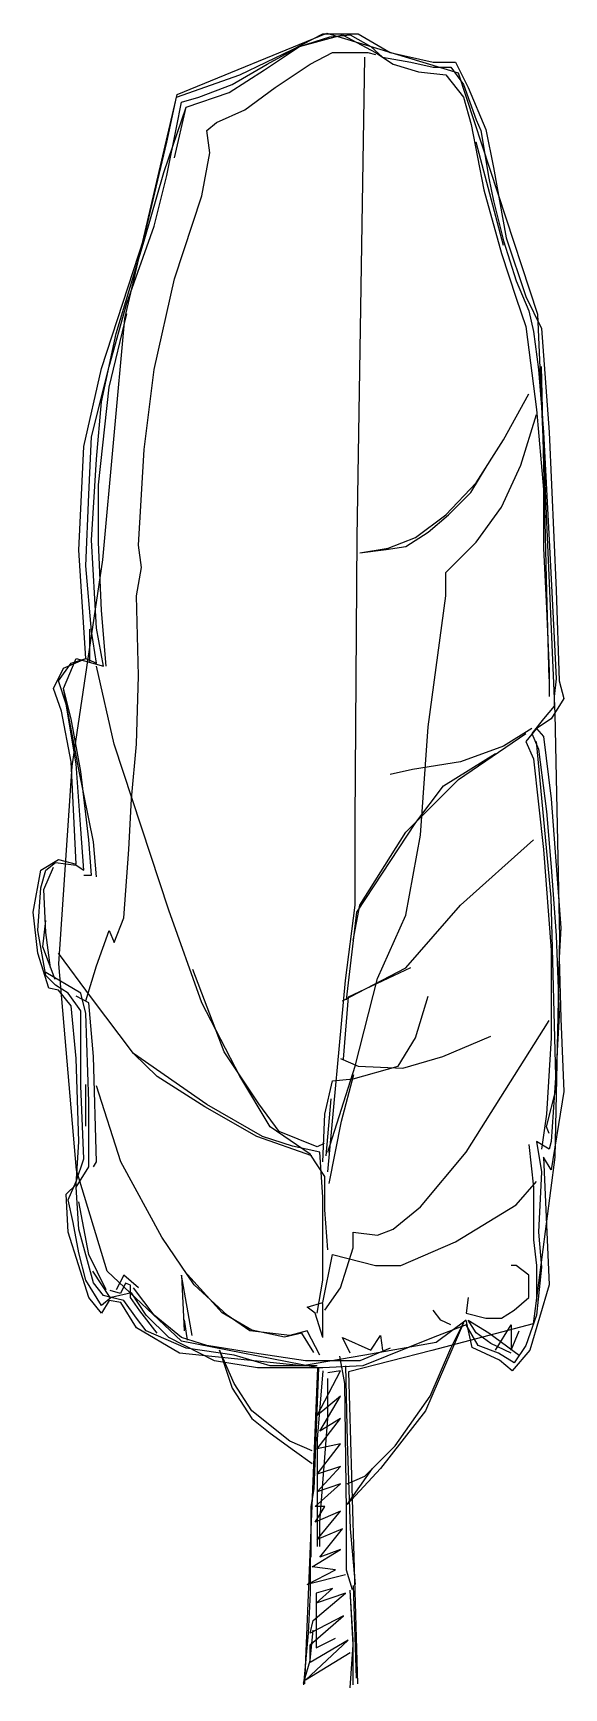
# Model space of a CAD drawing. Extents: x -1.62 to 1.26, y -0.04 to 8.94.
import ezdxf

# ---------------------------------------------------------------- set-up
doc = ezdxf.new("R2010")
doc.units = 0
doc.header["$LTSCALE"] = 1.2
doc.header["$MEASUREMENT"] = 0
doc.layers.get('0').update_dxf_attribs({"linetype": 'CONTINUOUS'})

msp = doc.modelspace()

# ---------------------------------------------------------------- linework, layer by layer
for p, q in [((-0.2132, 8.8547), (-0.0489, 8.9395)), ((-0.1761, 8.8706), (0.0571, 8.9342)), ((-0.1761, 8.8706), (-0.0118, 8.9236)), ((-0.0489, 8.9395), (0.1419, 8.9395)), ((-0.0118, 8.9236), (0.0995, 8.9342)), ((0.0571, 8.9342), (0.2373, 8.8388)), ((0.0995, 8.9342), (0.2108, 8.8706)), ((0.1419, 8.9395), (0.3168, 8.8388)), ((-0.4995, 8.7168), (-0.2132, 8.8547)), ((-0.3669, 8.7433), (-0.1761, 8.8706)), ((-0.351, 8.7751), (-0.1761, 8.8706)), ((-0.1178, 8.7751), (0.0041, 8.8388)), ((0.0041, 8.8388), (0.1949, 8.8388)), ((0.1366, 6.2045), (0.179, 8.8123)), ((0.1949, 8.8388), (0.2373, 8.8282)), ((0.2108, 8.8706), (0.2744, 8.8123)), ((0.2373, 8.8388), (0.3327, 8.7751)), ((0.2744, 8.8123), (0.4281, 8.7858)), ((0.3168, 8.8388), (0.55, 8.7858)), ((-0.5578, 8.6214), (-0.3669, 8.7433)), ((-0.5419, 8.6638), (-0.351, 8.7751)), ((-0.3086, 8.6479), (-0.1178, 8.7751)), ((0.3327, 8.7751), (0.4705, 8.7327)), ((0.4281, 8.7858), (0.55, 8.7592)), ((0.4705, 8.7327), (0.6189, 8.7168)), ((0.55, 8.7858), (0.6719, 8.7858)), ((0.55, 8.7592), (0.6454, 8.7592)), ((0.6454, 8.7592), (0.7143, 8.6638)), ((0.6719, 8.7858), (0.7408, 8.6479)), ((-0.844, 8.5949), (-0.4995, 8.7168)), ((-0.7221, 8.5949), (-0.5419, 8.6638)), ((-0.473, 8.526), (-0.3086, 8.6479)), ((0.6189, 8.7168), (0.7143, 8.5949)), ((0.7143, 8.6638), (0.7832, 8.473)), ((0.7408, 8.6479), (0.8362, 8.42)), ((-0.9129, 8.1868), (-0.791, 8.5419)), ((-0.897, 8.3511), (-0.844, 8.5949)), ((-0.8546, 8.2663), (-0.791, 8.5419)), ((-0.844, 8.4306), (-0.8175, 8.5684)), ((-0.8175, 8.5684), (-0.7221, 8.5949)), ((-0.791, 8.5419), (-0.5578, 8.6214)), ((0.7143, 8.5949), (0.7567, 8.4465)), ((-0.6797, 8.4147), (-0.6267, 8.4571)), ((-0.6267, 8.4571), (-0.473, 8.526)), ((0.7832, 8.473), (0.8097, 8.4147)), ((-0.897, 8.1709), (-0.844, 8.4306)), ((-0.6638, 8.2928), (-0.6797, 8.4147)), ((0.7567, 8.4465), (0.8256, 8.0914)), ((0.8097, 8.4147), (0.8521, 8.155)), ((0.8362, 8.42), (0.8786, 8.2133)), ((-1.0189, 7.8317), (-0.897, 8.3511)), ((-0.7062, 8.0596), (-0.6638, 8.2928)), ((0.9316, 7.7893), (0.7832, 8.3511)), ((-1.0189, 7.8158), (-0.9129, 8.1868)), ((0.8786, 8.2133), (0.9475, 7.8317)), ((-0.9659, 7.8953), (-0.897, 8.1709)), ((0.8256, 8.0914), (0.921, 7.7469)), ((0.8521, 8.155), (0.8786, 8.0331)), ((-0.8546, 7.6091), (-0.7062, 8.0596)), ((0.8786, 8.0331), (0.9316, 7.8158)), ((-1.2521, 7.1214), (-1.0189, 7.8317)), ((-1.1143, 7.4766), (-0.9659, 7.8953)), ((0.9475, 7.8317), (1.0535, 7.5137)), ((-1.1726, 7.3123), (-1.0189, 7.8158)), ((0.921, 7.7469), (1.0005, 7.5031)), ((0.9316, 7.8158), (1.0005, 7.5985)), ((-0.9659, 7.1161), (-0.8546, 7.6091)), ((1.0005, 7.5985), (1.0694, 7.4342)), ((-1.2097, 7.132), (-1.1143, 7.4766)), ((1.0005, 7.5031), (1.0535, 7.3494)), ((1.0535, 7.5137), (1.1383, 7.3388)), ((-1.2097, 7.0207), (-1.1143, 7.4183)), ((1.0694, 7.4342), (1.0959, 7.3229)), ((-1.2521, 6.9412), (-1.1726, 7.3123)), ((1.0535, 7.3494), (1.1118, 6.8988)), ((1.0959, 7.3229), (1.1224, 7.1161)), ((1.1383, 7.3388), (1.1807, 6.7769)), ((-1.3475, 6.6974), (-1.2521, 7.1214)), ((-1.3051, 6.7504), (-1.2097, 7.132)), ((-1.0189, 6.6815), (-0.9659, 7.1161)), ((1.1224, 7.1161), (1.1489, 6.7769)), ((1.1648, 5.9819), (1.1383, 7.132)), ((-1.268, 6.4907), (-1.2097, 7.0207)), ((-1.2786, 6.6285), (-1.2521, 6.9412)), ((0.9316, 6.7345), (1.0694, 6.9836)), ((1.027, 6.5967), (1.1118, 6.8723)), ((1.1118, 6.8988), (1.1489, 6.4642)), ((-1.321, 6.4377), (-1.3051, 6.7504)), ((1.1489, 6.7769), (1.1807, 6.1886)), ((1.1807, 6.7769), (1.2178, 5.9183)), ((-1.374, 6.1356), (-1.3475, 6.6974)), ((-1.0507, 6.1621), (-1.0189, 6.6815)), ((0.7832, 6.5013), (0.9316, 6.7345)), ((-1.3051, 6.1886), (-1.2786, 6.6285)), ((0.7549, 6.4484), (0.838, 6.5867)), ((0.921, 6.3688), (1.027, 6.5967)), ((-1.268, 6.178), (-1.268, 6.4907)), ((0.6189, 6.3264), (0.7832, 6.5013)), ((-1.3369, 6.0508), (-1.321, 6.4377)), ((0.6332, 6.3266), (0.7549, 6.4484)), ((1.1489, 6.4642), (1.1489, 6.1462)), ((0.4546, 6.2045), (0.6189, 6.3264)), ((0.5225, 6.2325), (0.6332, 6.3266)), ((0.7832, 6.178), (0.921, 6.3688)), ((0.126, 4.6674), (0.1366, 6.2045)), ((0.3062, 6.1462), (0.4546, 6.2045)), ((0.4007, 6.155), (0.5225, 6.2325)), ((-1.3369, 5.5472), (-1.374, 6.1356)), ((-1.2786, 5.7115), (-1.3051, 6.1886)), ((-1.2521, 5.807), (-1.268, 6.178)), ((-1.0348, 6.0402), (-1.0507, 6.1621)), ((0.1525, 6.1197), (0.3062, 6.1462)), ((0.1525, 6.1197), (0.2955, 6.1384)), ((0.2955, 6.1384), (0.4007, 6.155)), ((0.6189, 6.0137), (0.7832, 6.178)), ((1.1489, 6.1462), (1.1648, 5.8176)), ((1.1807, 6.1886), (1.2072, 5.6585)), ((-1.3051, 5.6956), (-1.3369, 6.0508)), ((-1.0613, 5.8865), (-1.0348, 6.0402)), ((0.6189, 5.8865), (0.6189, 6.0137)), ((1.1807, 5.4359), (1.1648, 5.9819)), ((-1.0507, 5.4518), (-1.0613, 5.8865)), ((0.5235, 5.1762), (0.6189, 5.8865)), ((1.2178, 5.9183), (1.2337, 5.4253)), ((-1.2256, 5.5048), (-1.2521, 5.807)), ((1.1648, 5.8176), (1.1807, 5.4783)), ((-1.3151, 5.5296), (-1.3151, 5.7067)), ((-1.2786, 5.5207), (-1.3051, 5.6956)), ((-1.2415, 5.5048), (-1.2786, 5.7115)), ((1.2072, 5.6585), (1.2178, 5.4359)), ((-1.5118, 5.3829), (-1.4588, 5.4942)), ((-1.4853, 5.4253), (-1.4164, 5.5207)), ((-1.4588, 5.3829), (-1.3899, 5.5472)), ((-1.4588, 5.4942), (-1.3369, 5.5472)), ((-1.4164, 5.5207), (-1.3369, 5.5472)), ((-1.3899, 5.5472), (-1.2415, 5.5048)), ((-1.3369, 5.5472), (-1.2786, 5.5207)), ((-1.1832, 5.0808), (-1.2786, 5.5048)), ((-1.4429, 5.2981), (-1.4853, 5.4253)), ((-1.0613, 5.0808), (-1.0507, 5.4518)), ((1.1807, 5.4783), (1.1807, 5.3405)), ((1.2178, 5.4359), (1.2072, 5.3405)), ((1.2337, 5.4253), (1.2602, 5.3299)), ((-1.4694, 5.261), (-1.5118, 5.3829)), ((-1.374, 4.943), (-1.4588, 5.3829)), ((-1.4164, 5.2186), (-1.4588, 5.3829)), ((1.2602, 5.3299), (1.1913, 5.2186)), ((1.2072, 5.3405), (1.2072, 5.2875)), ((-1.4164, 4.9854), (-1.4694, 5.261)), ((-1.3899, 4.9748), (-1.4429, 5.2981)), ((-1.3634, 4.9324), (-1.4164, 5.2186)), ((1.1489, 5.2186), (1.0853, 5.1391)), ((1.1913, 5.2186), (1.1118, 5.1656)), ((1.2072, 5.2875), (1.1489, 5.2186)), ((0.4811, 4.5879), (0.5235, 5.1762)), ((0.6878, 4.89), (1.0535, 5.1391)), ((1.0853, 5.1656), (0.9316, 5.0702)), ((1.1118, 5.1656), (1.0535, 5.0967)), ((1.0853, 5.1391), (1.1224, 5.0543)), ((1.1118, 5.1656), (1.1489, 5.1232)), ((-0.8864, 4.1797), (-1.1832, 5.0808)), ((-1.0878, 4.784), (-1.0613, 5.0808)), ((0.9316, 5.0702), (0.6984, 4.9854)), ((1.0535, 5.0967), (1.0959, 5.0013)), ((1.1913, 4.2486), (1.1118, 5.0967)), ((1.1224, 5.0543), (1.1648, 4.7151)), ((1.1489, 5.1232), (1.1913, 4.784)), ((-1.3899, 4.4289), (-1.4164, 4.9854)), ((-1.3634, 4.6197), (-1.3899, 4.9748)), ((0.6984, 4.9854), (0.4387, 4.943)), ((0.6055, 4.8543), (0.8878, 5.0314)), ((1.0959, 5.0013), (1.1489, 4.5084)), ((-1.2945, 4.5508), (-1.374, 4.943)), ((-1.321, 4.5614), (-1.3634, 4.9324)), ((0.4387, 4.943), (0.3168, 4.9165)), ((0.4016, 4.6038), (0.6878, 4.89)), ((0.4561, 4.655), (0.6055, 4.8543)), ((-1.1037, 4.5084), (-1.0878, 4.784)), ((1.1913, 4.784), (1.2443, 4.0843)), ((1.1648, 4.7151), (1.1913, 4.413)), ((-1.3475, 4.3971), (-1.3634, 4.6197)), ((0.126, 4.2062), (0.126, 4.6674)), ((0.135, 4.168), (0.4561, 4.655)), ((0.1525, 4.2062), (0.4016, 4.6038)), ((0.4016, 4.1532), (0.4811, 4.5879)), ((-1.3051, 4.3706), (-1.321, 4.5614)), ((-1.2786, 4.36), (-1.2945, 4.5508)), ((-1.1302, 4.1373), (-1.1037, 4.5084)), ((0.6984, 4.2062), (1.0959, 4.5614)), ((1.1489, 4.5084), (1.1913, 3.9624)), ((-1.5807, 4.3971), (-1.4853, 4.4554)), ((-1.5648, 4.2911), (-1.5118, 4.413)), ((-1.5542, 4.3971), (-1.5012, 4.4395)), ((-1.5012, 4.4395), (-1.3899, 4.4236)), ((-1.4853, 4.4554), (-1.3899, 4.4289)), ((-1.3899, 4.4236), (-1.3475, 4.3971)), ((1.1913, 4.413), (1.2178, 4.0419)), ((-1.6231, 4.1691), (-1.5807, 4.3971)), ((-1.5807, 4.3017), (-1.5542, 4.3971)), ((-1.3475, 4.3706), (-1.3051, 4.3706)), ((-1.5966, 4.0684), (-1.5807, 4.3017)), ((-1.5542, 4.0578), (-1.5648, 4.2911)), ((1.2178, 3.2098), (1.1913, 4.2486)), ((-1.5966, 3.9465), (-1.6231, 4.1691)), ((-1.1832, 4.0048), (-1.1302, 4.1373)), ((-0.7062, 3.6762), (-0.8864, 4.1797)), ((0.073, 3.7981), (0.126, 4.2062)), ((0.0797, 3.6919), (0.135, 4.168)), ((0.1154, 4.0154), (0.1525, 4.2062)), ((0.2479, 3.8087), (0.4016, 4.1532)), ((0.4016, 3.867), (0.6984, 4.2062)), ((-1.5542, 3.8246), (-1.5966, 4.0684)), ((-1.5697, 3.9798), (-1.5531, 4.1237)), ((-1.5277, 3.867), (-1.5542, 4.0578)), ((-1.2786, 3.8776), (-1.2097, 4.0684)), ((-1.2097, 4.0684), (-1.1832, 4.0048)), ((1.2443, 4.0843), (1.2337, 3.92)), ((-1.5033, 3.8026), (-1.5697, 3.9798)), ((1.1913, 3.9624), (1.1913, 3.4854)), ((1.2178, 4.0419), (1.2337, 3.6073)), ((-1.5383, 3.7557), (-1.5966, 3.9465)), ((-1.3051, 3.7027), (-1.4853, 3.9465)), ((-1.3369, 3.6868), (-1.2786, 3.8776)), ((0.0571, 3.6868), (0.4016, 3.867)), ((0.0908, 3.7086), (0.4284, 3.8691)), ((1.2337, 3.92), (1.2443, 3.5914)), ((-1.3634, 3.7292), (-1.5542, 3.8405)), ((-1.5012, 3.7716), (-1.5542, 3.8246)), ((-0.5845, 3.4097), (-0.7561, 3.858)), ((-0.0224, 2.7592), (0.073, 3.7981)), ((0.126, 3.3317), (0.2479, 3.8087)), ((-1.4853, 3.7451), (-1.5383, 3.7557)), ((-1.4323, 3.7292), (-1.5012, 3.7716)), ((-1.4164, 3.6603), (-1.4853, 3.7451)), ((-1.3634, 3.6338), (-1.4323, 3.7292)), ((-1.321, 3.6762), (-1.3899, 3.7133)), ((-1.3369, 3.6179), (-1.3634, 3.7292)), ((-1.0772, 3.4006), (-1.3051, 3.7027)), ((0.0631, 3.3709), (0.0908, 3.7086)), ((0.4546, 3.4854), (0.5235, 3.7133)), ((-1.3899, 3.3741), (-1.4164, 3.6603)), ((-1.3634, 3.2257), (-1.3634, 3.6338)), ((-1.321, 3.1409), (-1.3369, 3.6179)), ((-1.2945, 3.3847), (-1.321, 3.6762)), ((-0.4995, 3.2787), (-0.7062, 3.6762)), ((1.2337, 3.6073), (1.2178, 3.3211)), ((0.7302, 2.8653), (1.1807, 3.5808)), ((1.2443, 3.5914), (1.2602, 3.1939)), ((0.3592, 3.3317), (0.4546, 3.4854)), ((0.603, 3.3847), (0.8627, 3.496)), ((1.1913, 3.4854), (1.1648, 3.072)), ((-1.374, 2.9236), (-1.3899, 3.3741)), ((-1.2786, 2.8123), (-1.2945, 3.3847)), ((-0.9498, 3.2768), (-1.0772, 3.4006)), ((-0.6797, 3.125), (-1.0772, 3.4006)), ((-0.3963, 3.1274), (-0.5845, 3.4097)), ((-0.0224, 2.8653), (0.126, 3.3317)), ((0.0465, 3.3741), (0.1419, 3.3317)), ((0.1154, 3.2628), (0.3592, 3.3317)), ((0.1419, 3.3317), (0.3857, 3.3211)), ((0.3857, 3.3211), (0.603, 3.3847)), ((-0.6897, 3.1108), (-0.9498, 3.2768)), ((-0.3351, 3.0031), (-0.4995, 3.2787)), ((-0.0383, 3.072), (0.0041, 3.2522)), ((0.0041, 3.2522), (0.1154, 3.2628)), ((0.052, 3.0333), (0.1184, 3.2879)), ((1.2178, 3.3211), (1.1913, 2.9236)), ((-1.3475, 2.8282), (-1.3634, 3.2257)), ((-1.3372, 3.0056), (-1.3372, 3.2325)), ((-1.1461, 2.8123), (-1.2786, 3.2257)), ((-0.031, 2.8451), (-0.0033, 3.1551)), ((1.1648, 3.0031), (1.2178, 3.2098)), ((1.2602, 3.1939), (1.1913, 2.7698)), ((-1.321, 2.7858), (-1.321, 3.1409)), ((-0.4074, 2.9503), (-0.6897, 3.1108)), ((-0.3775, 2.9501), (-0.6797, 3.125)), ((-0.2856, 2.9779), (-0.3963, 3.1274)), ((-0.0489, 2.8123), (-0.0383, 3.072)), ((1.1648, 3.072), (1.1383, 2.8812)), ((-0.1178, 2.8547), (-0.3351, 3.0031)), ((-0.0808, 2.8949), (-0.2856, 2.9779)), ((-0.0144, 2.6957), (0.052, 3.0333)), ((1.1807, 2.966), (1.1648, 3.0031)), ((-1.3899, 2.6903), (-1.374, 2.9236)), ((-0.1085, 2.8451), (-0.4074, 2.9503)), ((-0.2132, 2.8971), (-0.3775, 2.9501)), ((-0.0648, 2.8653), (-0.2132, 2.8971)), ((-0.0421, 2.9115), (-0.0808, 2.8949)), ((1.0694, 2.9077), (1.0959, 2.6744)), ((1.1118, 2.9236), (1.1383, 2.7592)), ((1.1807, 2.8812), (1.1118, 2.9236)), ((1.1913, 2.9236), (1.1807, 2.8812)), ((-1.3899, 2.7062), (-1.3475, 2.8282)), ((-1.2945, 2.7858), (-1.2786, 2.8123)), ((-0.9235, 2.4041), (-1.1461, 2.8123)), ((-0.0383, 2.7327), (-0.1178, 2.8547)), ((-0.0489, 2.6214), (-0.0648, 2.8653)), ((0.4811, 2.5684), (0.7302, 2.8653)), ((1.1489, 2.8388), (1.1807, 2.1444)), ((1.1913, 2.7698), (1.1489, 2.8388)), ((-1.4323, 2.6055), (-1.3899, 2.7062)), ((-1.3899, 2.6744), (-1.321, 2.7858)), ((-0.0383, 2.5525), (-0.0383, 2.7327)), ((1.0005, 2.579), (1.1118, 2.7062)), ((1.1383, 2.7592), (1.1224, 2.4306)), ((-1.4429, 2.6373), (-1.3899, 2.6903)), ((-1.4323, 2.4306), (-1.4429, 2.6373)), ((-1.374, 2.4465), (-1.3899, 2.6744)), ((-0.0489, 2.1709), (-0.0489, 2.6214)), ((1.0959, 2.6744), (1.0959, 2.3882)), ((-1.4058, 2.4836), (-1.4323, 2.6055)), ((-1.321, 2.3087), (-1.374, 2.5949)), ((-0.0224, 2.3352), (-0.0383, 2.5525)), ((0.3327, 2.4465), (0.4811, 2.5684)), ((0.6719, 2.3776), (1.0005, 2.579)), ((-1.321, 2.0755), (-1.4323, 2.4306)), ((-1.374, 2.3193), (-1.4058, 2.4836)), ((-1.2945, 2.155), (-1.374, 2.4465)), ((0.1154, 2.4306), (0.2479, 2.4147)), ((0.1154, 2.3458), (0.1154, 2.4306)), ((0.2479, 2.4147), (0.3327, 2.4465)), ((1.1224, 2.4306), (1.1383, 2.2398)), ((-0.7486, 2.1444), (-0.9235, 2.4041)), ((0.0465, 2.1285), (0.1154, 2.3458)), ((0.3751, 2.2504), (0.6719, 2.3776)), ((1.0959, 2.3882), (1.1118, 2.2504)), ((-1.3369, 2.1709), (-1.374, 2.3193)), ((-1.2256, 2.1179), (-1.321, 2.3087)), ((-0.0489, 2.049), (0.0041, 2.3087)), ((0.0041, 2.3087), (0.2373, 2.2504)), ((0.2373, 2.2504), (0.3751, 2.2504)), ((1.0005, 2.2504), (0.974, 2.2504)), ((1.0694, 2.1974), (1.0005, 2.2504)), ((1.1118, 2.2504), (1.1118, 2.0596)), ((-1.2521, 2.0331), (-1.3369, 2.1709)), ((-1.2044, 2.0757), (-1.2985, 2.2196)), ((-1.1302, 2.1974), (-1.1726, 2.1179)), ((-1.0507, 2.1285), (-1.1302, 2.1974)), ((-0.8175, 2.1974), (-0.8016, 1.8953)), ((-0.7592, 1.8688), (-0.8175, 2.1974)), ((-0.5956, 1.9927), (-0.8004, 2.2196)), ((-0.0807, 1.9907), (-0.0489, 2.1709)), ((1.0694, 2.0755), (1.0694, 2.1974)), ((1.1383, 2.2398), (1.1118, 1.9801)), ((-1.2521, 1.9907), (-1.321, 2.0755)), ((-1.2415, 2.0861), (-1.2945, 2.155)), ((-1.1991, 2.0755), (-1.2521, 2.0331)), ((-1.1991, 2.0755), (-1.2415, 2.0861)), ((-1.1491, 2.0979), (-1.2044, 2.1145)), ((-1.0878, 2.102), (-1.1991, 2.0755)), ((-1.1302, 2.0596), (-1.1991, 2.0755)), ((-1.1214, 2.1532), (-1.1491, 2.0979)), ((-1.0937, 2.1422), (-1.1214, 2.1532)), ((-1.0937, 2.0757), (-1.0937, 2.1422)), ((-1.0439, 2.0038), (-1.0937, 2.0757)), ((-1.0083, 1.9801), (-1.0878, 2.102)), ((-0.9659, 1.9801), (-1.0772, 2.1285)), ((-0.5684, 1.9801), (-0.7486, 2.1444)), ((-0.0383, 2.0066), (0.0465, 2.1285)), ((0.7408, 2.0755), (0.7302, 1.9907)), ((0.9899, 2.0066), (1.0694, 2.0755)), ((1.1807, 2.1444), (1.0747, 1.7893)), ((-1.2097, 2.0596), (-1.2521, 1.9907)), ((-1.1461, 2.049), (-1.2097, 2.0596)), ((-1.0613, 1.9112), (-1.1461, 2.049)), ((-1.0613, 1.9642), (-1.1302, 2.0596)), ((-0.9498, 1.882), (-1.0439, 2.0038)), ((-0.8864, 1.8582), (-1.0083, 1.9801)), ((-0.8175, 1.8582), (-0.9659, 1.9801)), ((-0.4351, 1.8986), (-0.5956, 1.9927)), ((-0.4465, 1.8953), (-0.5684, 1.9801)), ((-0.1337, 2.0225), (-0.0489, 2.049)), ((-0.0913, 1.9907), (-0.1337, 2.0225)), ((-0.0489, 1.8582), (-0.0913, 1.9907)), ((-0.0489, 1.8582), (-0.0489, 2.0437)), ((0.5924, 1.9536), (0.55, 2.0066)), ((0.7302, 1.9907), (0.8362, 1.9642)), ((0.921, 1.9642), (0.9899, 2.0066)), ((1.1118, 1.9801), (1.0535, 1.8158)), ((-1.0083, 1.8953), (-1.0613, 1.9642)), ((-0.8281, 1.7734), (-1.0613, 1.9112)), ((-0.791, 1.7999), (-1.0083, 1.8953)), ((-0.7838, 1.8433), (-0.8004, 1.954)), ((-0.2291, 1.8688), (-0.4465, 1.8953)), ((-0.2579, 1.8599), (-0.4351, 1.8986)), ((-0.1337, 1.8953), (-0.2291, 1.8688)), ((-0.0648, 1.7628), (-0.1337, 1.8953)), ((0.7143, 1.9377), (0.5076, 1.4607)), ((0.7302, 1.9271), (0.55, 1.8582)), ((0.7302, 1.9536), (0.5659, 1.8317)), ((0.6454, 1.9271), (0.5924, 1.9536)), ((0.6454, 1.7999), (0.7143, 1.9377)), ((0.762, 1.8052), (0.7302, 1.9536)), ((0.7938, 1.8158), (0.7302, 1.9271)), ((0.7408, 1.9536), (0.8521, 1.8847)), ((0.7832, 1.8847), (0.7408, 1.9536)), ((0.8362, 1.9642), (0.921, 1.9642)), ((0.8892, 1.7893), (0.974, 1.9271)), ((0.974, 1.9271), (0.974, 1.7893)), ((0.974, 1.7893), (1.0164, 1.8953)), ((-0.6373, 1.731), (-0.8864, 1.8582)), ((-0.6797, 1.8158), (-0.8175, 1.8582)), ((-0.5313, 1.7628), (-0.791, 1.7999)), ((-0.4199, 1.7734), (-0.6797, 1.8158)), ((-0.1638, 1.882), (-0.2579, 1.8599)), ((-0.0974, 1.7769), (-0.1638, 1.882)), ((0.0571, 1.8582), (0.2108, 1.7893)), ((0.0995, 1.7734), (0.0571, 1.8582)), ((0.3168, 1.7999), (0.1525, 1.731)), ((0.55, 1.8582), (0.1684, 1.7045)), ((0.5659, 1.8317), (0.179, 1.7628)), ((0.2108, 1.7893), (0.2638, 1.8688)), ((0.2638, 1.8688), (0.2744, 1.7893)), ((0.5341, 1.5402), (0.6454, 1.7999)), ((0.9104, 1.7363), (0.762, 1.8052)), ((0.8627, 1.8264), (0.7832, 1.8847)), ((0.9051, 1.7734), (0.7938, 1.8158)), ((0.8521, 1.8847), (1.0164, 1.7628)), ((0.974, 1.7734), (0.8627, 1.8264)), ((1.0535, 1.8158), (0.9899, 1.7204)), ((-0.1602, 1.7045), (-0.8281, 1.7734)), ((-0.404, 1.6939), (-0.6373, 1.731)), ((-0.6108, 1.7893), (-0.5419, 1.5826)), ((-0.5313, 1.6091), (-0.6108, 1.7893)), ((-0.3351, 1.7045), (-0.5313, 1.7628)), ((-0.1443, 1.731), (-0.4199, 1.7734)), ((0.179, 1.7628), (-0.1602, 1.7045)), ((0.1525, 1.731), (-0.1443, 1.731)), ((0.0412, 1.7575), (0.0677, 1.6091)), ((0.9899, 1.7204), (0.9051, 1.7734)), ((0.9793, 1.678), (0.9104, 1.7363)), ((1.0747, 1.7893), (0.9793, 1.678)), ((-0.0489, 1.6939), (-0.404, 1.6939)), ((-0.0807, 1.7045), (-0.3351, 1.7045)), ((-0.0966, 1.0366), (-0.0701, 1.6939)), ((-0.0489, 1.678), (-0.0807, 1.307)), ((-0.0807, 1.4342), (0.0465, 1.678)), ((0.1684, 1.7045), (-0.0489, 1.6939)), ((0.0465, 1.678), (-0.0224, 1.6674)), ((-0.0224, 1.4183), (-0.0224, 1.6356)), ((0.073, 1.7045), (0.0836, 1.2964)), ((-0.5419, 1.5826), (-0.4358, 1.4183)), ((-0.4358, 1.4607), (-0.5313, 1.6091)), ((0.0465, 1.5402), (-0.0807, 1.4342)), ((-0.0648, 1.3494), (0.0465, 1.5402)), ((0.0677, 1.6091), (0.0783, 0.9147)), ((0.3433, 1.2698), (0.5341, 1.5402)), ((-0.2291, 1.2964), (-0.4358, 1.4607)), ((0.5076, 1.4607), (0.2638, 1.1479)), ((-0.4358, 1.4183), (-0.3351, 1.3388)), ((-0.0807, 1.2539), (0.0465, 1.4183)), ((-0.0648, 0.8564), (-0.0224, 1.4183)), ((0.0465, 1.4183), (-0.0648, 1.3494)), ((-0.3351, 1.3388), (-0.2026, 1.2433)), ((-0.1072, 1.2433), (-0.2291, 1.2964)), ((-0.0807, 1.307), (-0.0807, 0.7239)), ((0.0465, 1.2804), (-0.0807, 1.2539)), ((-0.0807, 1.1161), (0.0465, 1.2804)), ((0.0836, 1.2964), (0.0995, 0.8193)), ((0.179, 1.1055), (0.3433, 1.2698)), ((-0.2026, 1.2433), (-0.1072, 1.1744)), ((0.0465, 1.1585), (-0.0807, 1.1161)), ((-0.0807, 1.0207), (0.0465, 1.1585)), ((0.0836, 0.9518), (0.2214, 1.1479)), ((0.2638, 1.1479), (0.0836, 0.9518)), ((0.0836, 1.0631), (0.179, 1.1055)), ((-0.1125, 0.9412), (-0.0966, 1.0366)), ((-0.0913, 0.9412), (0.0465, 1.0631)), ((0.0465, 1.0631), (-0.0807, 1.0207)), ((-0.1125, 0.6656), (-0.1125, 0.9412)), ((-0.0383, 0.9412), (-0.0913, 0.9412)), ((-0.0913, 0.8564), (-0.0383, 0.9412)), ((0.0465, 0.9147), (-0.0913, 0.8564)), ((-0.0807, 0.761), (0.0465, 0.9147)), ((0.0783, 0.9147), (0.0783, 0.5967)), ((0.0571, 0.8193), (-0.0807, 0.761)), ((-0.0648, 0.7239), (-0.0648, 0.8564)), ((-0.0648, 0.6656), (0.0571, 0.8193)), ((0.0995, 0.8193), (0.126, 0.5172)), ((-0.1178, 0.6868), (-0.1178, 0.4695)), ((-0.1072, 0.6126), (0.0465, 0.708)), ((0.0465, 0.708), (-0.0648, 0.6656)), ((-0.1337, 0.5172), (0.02, 0.5967)), ((0.073, 0.5702), (-0.1337, 0.5172)), ((0.02, 0.5967), (-0.1072, 0.6126)), ((0.0783, 0.5967), (0.1101, 0.4907)), ((-0.1178, 0.4695), (-0.1284, 0.2522)), ((-0.1019, 0.3211), (0.073, 0.4695)), ((0.0041, 0.496), (-0.086, 0.4695)), ((-0.086, 0.4165), (0.0041, 0.496)), ((-0.086, 0.4695), (-0.086, 0.1727)), ((0.073, 0.4695), (-0.086, 0.4165)), ((0.1154, 0.2151), (0.0995, 0.4854)), ((0.1154, 0.1886), (0.0995, 0.4854)), ((0.1154, 0.5119), (0.1313, 0.0084)), ((0.0624, 0.3476), (-0.1178, 0.2522)), ((-0.1178, 0.1886), (0.0624, 0.3476)), ((-0.1178, 0.2522), (-0.1019, 0.3211)), ((-0.1284, 0.2522), (-0.1549, -0.0287)), ((-0.1443, -0.0022), (0.0889, 0.2151)), ((-0.1178, 0.1038), (-0.1019, 0.2681)), ((0.0889, 0.2151), (-0.1178, 0.0932)), ((-0.1178, 0.0932), (-0.1178, 0.1886)), ((-0.086, 0.1727), (0.02, 0.2257)), ((0.0995, -0.0446), (0.1154, 0.1886)), ((0.1154, -0.0287), (0.1154, 0.2151)), ((-0.1549, -0.0181), (-0.1178, 0.1038)), ((0.0995, 0.1462), (-0.1443, -0.0022))]:
    msp.add_line(p, q)
msp.add_lwpolyline([(-0.1473, -0.0223), (-0.0768, 1.6947), (-0.8167, 1.838), (-1.2207, 2.2186), (-1.3875, 2.7682), (-1.4838, 3.8887), (-1.411, 4.9621), (-1.2442, 6.0826), (-1.1244, 7.3933), (-0.8402, 8.61), (-0.0275, 8.9436), (0.6865, 8.7275), (1.1164, 7.4168), (1.2103, 5.2464), (1.2362, 4.0319), (1.2103, 2.8387), (1.0929, 1.932), (0.5433, 1.7887), (0.0899, 1.6713), (0.1393, -0.0223)])

doc.saveas('drawing.dxf')
